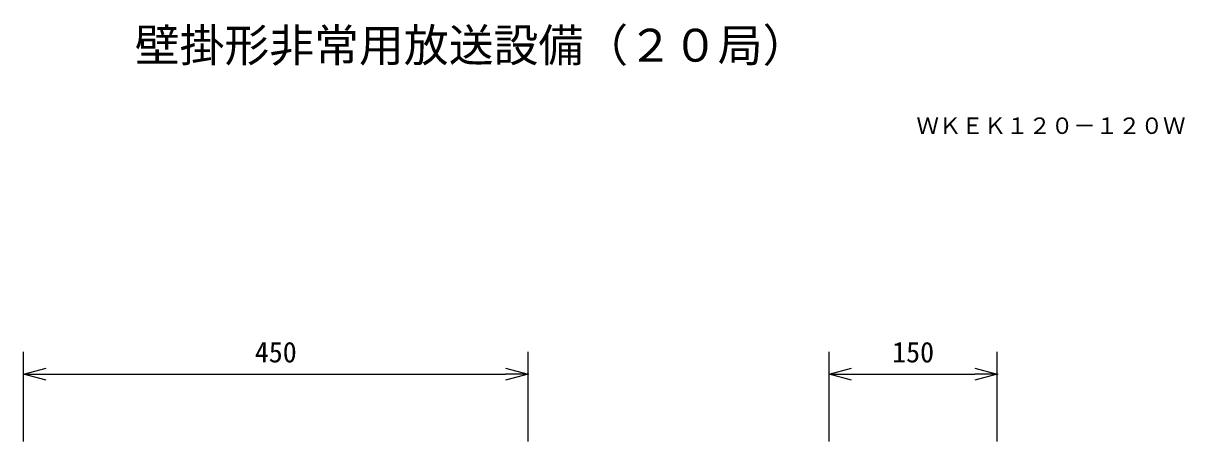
# Model space of a CAD drawing. Units: millimetres, scale not verified. Extents: x -63 to 62, y -118 to 119.
# Drawn here: x -45.5 to 58.2, y 80.5 to 118.6 of the extents above; entities that cross this region are included whole.
import ezdxf
from ezdxf.enums import TextEntityAlignment as Align

# ---------------------------------------------------------------- set-up
doc = ezdxf.new("R2010")
doc.units = ezdxf.units.MM
doc.header["$LTSCALE"] = 0.125
doc.header["$PDMODE"] = 32
doc.header["$PDSIZE"] = 0.0625
for name, color, linetype in [('0-0_0', 7, 'Continuous'), ('0-2_MOJI1', 7, 'Continuous'), ('0-3_TOUROKU', 7, 'Continuous'), ('0-5_SUNPO', 7, 'Continuous'), ('0-6_DEFPOINTS', 7, 'Continuous')]:
    doc.layers.add(name, color=color, linetype=linetype)
doc.styles.add('ＭＳ ゴシック', font='')
doc.styles.get('ＭＳ ゴシック').set_extended_font_data('MS Gothic')

# ---------------------------------------------------------------- blocks, each defined once
blk = doc.blocks.new('_OPEN30')
at = {"layer": '0-0_0'}
blk.add_line((0, 0), (-1, 0), dxfattribs=at)
blk.add_lwpolyline([(-1, 0.26795), (0, 0), (-1, -0.26795)], dxfattribs=at)
blk = doc.blocks.new('D7')
at = {"layer": '0-5_SUNPO'}
for p, q in [((21.7092, 59.6201), (21.7092, 67.6201)), ((36.7092, 59.6201), (36.7092, 67.6201)), ((23.7092, 65.6201), (34.7092, 65.6201))]:
    blk.add_line(p, q, dxfattribs=at)
at = {"layer": '0-6_DEFPOINTS'}
for p in [(36.7092, 65.6201), (21.7092, 57.6201), (36.7092, 57.6201)]:
    blk.add_point(p, dxfattribs=at)
at = {"layer": '0-5_SUNPO', "xscale": 2, "yscale": 2, "rotation": 180}
blk.add_blockref('_OPEN30', (21.7092, 65.6201), dxfattribs=at)
at = {"layer": '0-5_SUNPO', "xscale": 2, "yscale": 2}
blk.add_blockref('_OPEN30', (36.7092, 65.6201), dxfattribs=at)
at = {"layer": '0-5_SUNPO', "style": 'ＭＳ ゴシック'}
blk.add_text('150', height=1.833, dxfattribs=at).set_placement((27.3342, 66.1201), align=Align.BOTTOM_LEFT)
blk = doc.blocks.new('D6')
at = {"layer": '0-5_SUNPO'}
for p, q in [((-50.147, 59.6201), (-50.147, 67.6201)), ((-5.147, 59.6201), (-5.147, 67.6201)), ((-48.147, 65.6201), (-7.147, 65.6201))]:
    blk.add_line(p, q, dxfattribs=at)
at = {"layer": '0-6_DEFPOINTS'}
for p in [(-5.147, 65.6201), (-50.147, 57.6201), (-5.147, 57.6201)]:
    blk.add_point(p, dxfattribs=at)
at = {"layer": '0-5_SUNPO', "xscale": 2, "yscale": 2, "rotation": 180}
blk.add_blockref('_OPEN30', (-50.147, 65.6201), dxfattribs=at)
at = {"layer": '0-5_SUNPO', "xscale": 2, "yscale": 2}
blk.add_blockref('_OPEN30', (-5.147, 65.6201), dxfattribs=at)
at = {"layer": '0-5_SUNPO', "style": 'ＭＳ ゴシック'}
blk.add_text('450', height=1.833, dxfattribs=at).set_placement((-29.522, 66.1201), align=Align.BOTTOM_LEFT)

msp = doc.modelspace()

# ---------------------------------------------------------------- block references
at = {"layer": '0-5_SUNPO'}
for name in ['D6', 'D7']:
    msp.add_blockref(name, (4.7232, 21.7507), dxfattribs=at)

# ---------------------------------------------------------------- texts
at = {"layer": '0-2_MOJI1', "style": 'ＭＳ ゴシック'}
msp.add_text('壁掛形非常用放送設備（２０局）', height=2.933, dxfattribs=at).set_placement((-35.505, 114.3425), align=Align.BOTTOM_LEFT)
at = {"layer": '0-3_TOUROKU', "style": 'ＭＳ ゴシック'}
msp.add_text('ＷＫＥＫ１２０－１２０Ｗ', height=1.466, dxfattribs=at).set_placement((34.2283, 108.3425), align=Align.BOTTOM_LEFT)

doc.saveas('drawing.dxf')
